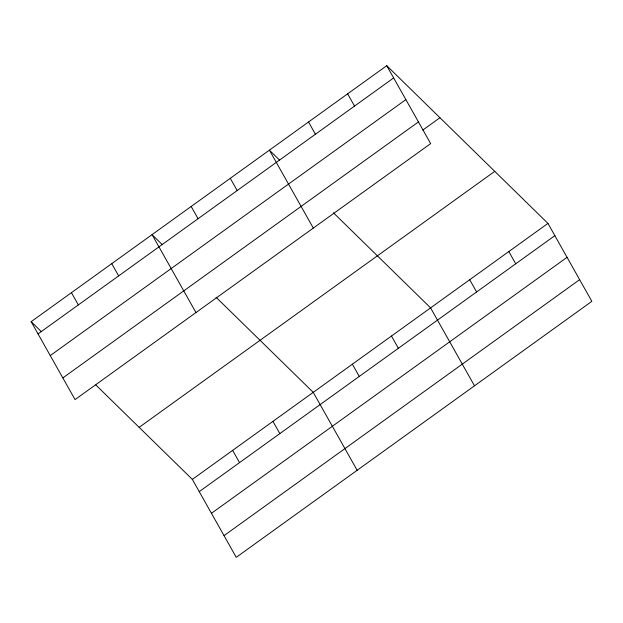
<?xml version="1.0" encoding="UTF-8"?>
<svg xmlns="http://www.w3.org/2000/svg" width="623" height="623" viewBox="0 0 623 623"><rect width="100%" height="100%" fill="white"/><g stroke="black" fill="none" stroke-linecap="round" stroke-linejoin="round"><path stroke-width="0.93" d="M386.751 65.68L430.664 143.609L75.056 399.6L31.15 321.67L386.751 65.68L547.944 223.4L591.85 301.33L236.249 557.32L192.336 479.391L95.841 384.975M38.05 333.912L393.65 77.922M50.261 355.593L405.869 99.602M62.845 377.92L418.446 121.929M422.737 130.121L439.947 117.731M139.147 427.347L494.748 171.356M192.336 479.391L547.944 223.4M199.235 491.633L554.844 235.65M211.446 513.313L567.055 257.322M224.031 535.64L579.639 279.657M279.634 160.166L269.409 150.159L313.314 228.08M333.422 212.801L430.594 307.879L474.5 385.808M162.284 244.644L152.059 234.637L195.965 312.559M216.072 297.272L313.244 392.358L357.15 470.279M31.15 321.67L41.383 331.677M508.827 251.56L515.727 263.802M469.711 279.719L476.611 291.961M347.634 93.839L354.534 106.081M308.525 121.999L315.417 134.241M391.478 336.038L398.377 348.28M352.361 364.198L359.261 376.44M230.292 178.318L237.184 190.56M191.175 206.478L198.067 218.72M272.944 421.366L279.836 433.608M232.636 450.382L239.536 462.624M111.751 263.646L118.65 275.888M71.45 292.662L78.35 304.904"/></g></svg>
